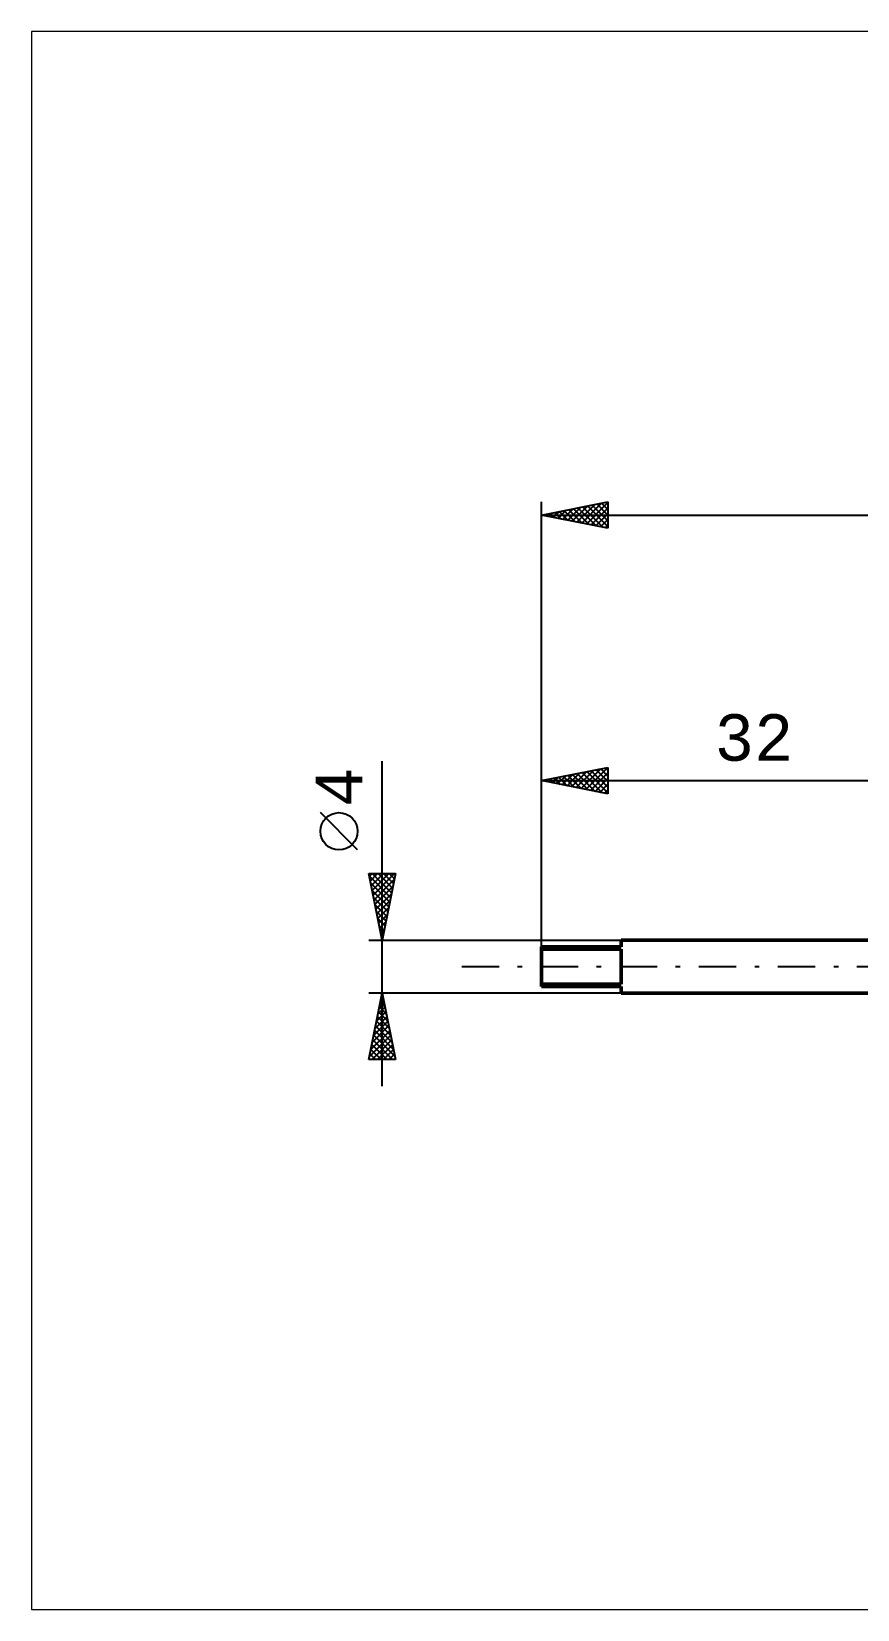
# Model space of a CAD drawing. Header units: millimetres. Extents: x -70 to 85, y -48 to 70.
# Drawn here: x -70.4 to -8.2, y -48.4 to 70.4 of the extents above; entities that cross this region are included whole.
import ezdxf
from ezdxf.enums import TextEntityAlignment as Align

# ---------------------------------------------------------------- set-up
doc = ezdxf.new("R2010")
doc.units = ezdxf.units.MM
doc.header["$LTSCALE"] = 7
doc.linetypes.add('LONGDASH_DASH', pattern=[0.85, 0.4, -0.2, 0.05, -0.2])
for name, color, linetype in [('INFTOTAL', 9, 'CONTINUOUS'), ('SK1', 4, 'CONTINUOUS'), ('SK2', 7, 'CONTINUOUS'), ('SK4', 2, 'LONGDASH_DASH')]:
    doc.layers.add(name, color=color, linetype=linetype)
doc.styles.get("Standard").update_dxf_attribs({"font": 'Monospac821 BT'})

msp = doc.modelspace()

# ---------------------------------------------------------------- linework, layer by layer
at = {"layer": 'INFTOTAL', "color": 9, "linetype": 'CONTINUOUS', "lineweight": 18}
for p, q in [((61.6, 70.4), (-70.4, 70.4)), ((-70.4, 70.4), (-70.4, -48.4)), ((-70.4, -48.4), (61.6, -48.4))]:
    msp.add_line(p, q, dxfattribs=at)
at = {"layer": 'SK1', "color": 4, "linetype": 'CONTINUOUS', "lineweight": 50}
for p, q in [((-26, 1.5), (-32, 1.5)), ((-32, 1.5), (-32, -1.5)), ((-32, 1.32), (-26, 1.32)), ((-31.7, 1.5), (-31.7, 1.32)), ((0, 2), (-26, 2)), ((-26, 2), (-26, 1.5)), ((-26, 1.32), (-26, -1.32)), ((-26, -1.32), (-32, -1.32)), ((-32, -1.5), (-26, -1.5)), ((-31.7, -1.5), (-31.7, -1.32)), ((-26, -1.5), (-26, -2)), ((-26, -2), (0, -2))]:
    msp.add_line(p, q, dxfattribs=at)
at = {"layer": 'SK2', "color": 7, "linetype": 'CONTINUOUS', "lineweight": 25}
for p, q in [((-32, 1.31), (-32, 35)), ((-32, 34), (-27, 35)), ((-30.39, 33.68), (-29.58, 34.48)), ((-30.03, 33.61), (-29.05, 34.59)), ((-29.68, 33.54), (-28.52, 34.7)), ((-29.61, 34.48), (-28.42, 33.28)), ((-29.33, 33.47), (-27.99, 34.8)), ((-29.26, 34.55), (-27.89, 33.18)), ((-28.97, 33.39), (-27.46, 34.91)), ((-28.91, 34.62), (-27.36, 33.07)), ((-28.62, 33.32), (-27, 34.94)), ((-28.55, 34.69), (-27, 33.14)), ((-28.27, 33.25), (-27, 34.52)), ((-28.2, 34.76), (-27, 33.56)), ((-27.84, 34.83), (-27, 33.99)), ((-27.49, 34.9), (-27, 34.41)), ((-27.14, 34.97), (-27, 34.84)), ((-27, 35), (-27, 33)), ((-32, 34), (24, 34)), ((-27, 33), (-32, 34)), ((-31.8, 33.96), (-31.7, 34.06)), ((-31.73, 34.05), (-31.6, 33.92)), ((-31.45, 33.89), (-31.17, 34.17)), ((-31.38, 34.12), (-31.07, 33.81)), ((-31.09, 33.82), (-30.64, 34.27)), ((-31.03, 34.19), (-30.54, 33.71)), ((-30.74, 33.75), (-30.11, 34.38)), ((-30.67, 34.27), (-30.01, 33.6)), ((-30.32, 34.34), (-29.48, 33.5)), ((-29.97, 34.41), (-28.95, 33.39)), ((-27.91, 33.18), (-27, 34.09)), ((-27.56, 33.11), (-27, 33.67)), ((-27.2, 33.04), (-27, 33.25)), ((-44, -9), (-44, 15.47)), ((-32, 14), (-27, 15)), ((-31.14, 13.83), (-30.71, 14.26)), ((-30.79, 13.76), (-30.18, 14.36)), ((-30.44, 13.69), (-29.65, 14.47)), ((-30.37, 14.33), (-29.55, 13.51)), ((-30.08, 13.62), (-29.12, 14.58)), ((-30.02, 14.4), (-29.02, 13.4)), ((-29.73, 13.55), (-28.59, 14.68)), ((-29.66, 14.47), (-28.49, 13.3)), ((-29.38, 13.48), (-28.06, 14.79)), ((-29.31, 14.54), (-27.96, 13.19)), ((-29.02, 13.4), (-27.53, 14.89)), ((-28.95, 14.61), (-27.43, 13.09)), ((-28.67, 13.33), (-27, 15)), ((-28.6, 14.68), (-27, 13.08)), ((-28.31, 13.26), (-27, 14.58)), ((-28.25, 14.75), (-27, 13.5)), ((-27.89, 14.82), (-27, 13.93)), ((-27.54, 14.89), (-27, 14.35)), ((-27.19, 14.96), (-27, 14.78)), ((-27, 15), (-27, 13)), ((-32, 1.5), (-32, 14)), ((-32, 14), (0, 14)), ((-27, 13), (-32, 14)), ((-31.85, 13.97), (-31.78, 14.04)), ((-31.78, 14.04), (-31.67, 13.93)), ((-31.5, 13.9), (-31.25, 14.15)), ((-31.43, 14.11), (-31.14, 13.83)), ((-31.08, 14.18), (-30.61, 13.72)), ((-30.72, 14.26), (-30.08, 13.62)), ((-27.96, 13.19), (-27, 14.15)), ((-27.61, 13.12), (-27, 13.73)), ((-27.25, 13.05), (-27, 13.31)), ((-45.85, 8.79), (-48.65, 11.59)), ((-44, 2), (-45, 7)), ((-45, 7), (-43, 7)), ((-44.96, 6.8), (-44.76, 7)), ((-44.96, 6.8), (-43.36, 5.2)), ((-44.89, 6.45), (-44.34, 7)), ((-44.85, 6.27), (-43.43, 4.84)), ((-44.82, 6.09), (-43.91, 7)), ((-44.75, 5.74), (-43.49, 7)), ((-44.74, 7), (-43.29, 5.55)), ((-44.68, 5.39), (-43.06, 7)), ((-44.61, 5.03), (-43.09, 6.55)), ((-44.54, 4.68), (-43.2, 6.02)), ((-44.31, 7), (-43.22, 5.9)), ((-43, 7), (-44, 2)), ((-43.89, 7), (-43.15, 6.26)), ((-43.47, 7), (-43.08, 6.61)), ((-43.04, 7), (-43.01, 6.97)), ((-44.75, 5.74), (-43.5, 4.49)), ((-44.64, 5.21), (-43.57, 4.14)), ((-44.47, 4.33), (-43.3, 5.49)), ((-44.39, 3.97), (-43.41, 4.96)), ((-44.54, 4.68), (-43.64, 3.78)), ((-44.43, 4.14), (-43.71, 3.43)), ((-44.32, 3.62), (-43.51, 4.43)), ((-44.32, 3.61), (-43.78, 3.08)), ((-44.25, 3.26), (-43.62, 3.9)), ((-44.22, 3.08), (-43.86, 2.72)), ((-44.18, 2.91), (-43.73, 3.37)), ((-44.11, 2.56), (-43.83, 2.84)), ((-44.11, 2.55), (-43.93, 2.37)), ((-45, 2), (-26, 2)), ((-44.04, 2.2), (-43.94, 2.31)), ((-44, 2.02), (-44, 2.02)), ((-44, -2), (-45, -2)), ((-45, -7), (-44, -2)), ((-44.11, -2.53), (-43.93, -2.35)), ((-44.07, -2.34), (-43.9, -2.51)), ((-26, -2), (-44, -2)), ((-44, -2), (-43, -7)), ((-44.42, -4.12), (-43.72, -3.41)), ((-44.32, -3.59), (-43.79, -3.06)), ((-44.28, -3.4), (-43.58, -4.1)), ((-44.21, -3.06), (-43.86, -2.71)), ((-44.21, -3.04), (-43.69, -3.57)), ((-44.14, -2.69), (-43.79, -3.04)), ((-44.74, -5.71), (-43.51, -4.47)), ((-44.64, -5.18), (-43.58, -4.12)), ((-44.53, -4.65), (-43.65, -3.77)), ((-44.49, -4.46), (-43.26, -5.69)), ((-44.42, -4.1), (-43.37, -5.16)), ((-44.35, -3.75), (-43.47, -4.63)), ((-44.95, -6.77), (-43.36, -5.18)), ((-44.85, -6.24), (-43.43, -4.83)), ((-44.77, -5.87), (-43.65, -7)), ((-44.76, -7), (-43.29, -5.53)), ((-44.7, -5.52), (-43.22, -7)), ((-44.63, -5.17), (-43.05, -6.75)), ((-44.56, -4.81), (-43.16, -6.22)), ((-44.34, -7), (-43.22, -5.89)), ((-43, -7), (-45, -7)), ((-44.99, -6.93), (-44.92, -7)), ((-44.92, -6.58), (-44.5, -7)), ((-44.85, -6.23), (-44.07, -7)), ((-43.91, -7), (-43.15, -6.24)), ((-43.49, -7), (-43.08, -6.59)), ((-43.06, -7), (-43.01, -6.95))]:
    msp.add_line(p, q, dxfattribs=at)
msp.add_circle((-47.25, 10.19), 1.4, dxfattribs=at)
at = {"layer": 'SK4', "color": 2, "linetype": 'LONGDASH_DASH', "lineweight": 25}
msp.add_line((-38, 0), (30, 0), dxfattribs=at)

# ---------------------------------------------------------------- texts
at = {"layer": 'SK2', "color": 7, "linetype": 'CONTINUOUS', "lineweight": 25}
msp.add_text('32', height=3.5, dxfattribs=at).set_placement((-16, 15.5), align=Align.CENTER)
msp.add_text('4', height=3.5, rotation=90, dxfattribs=at).set_placement((-45.5, 13.51), align=Align.CENTER)

doc.saveas('drawing.dxf')
